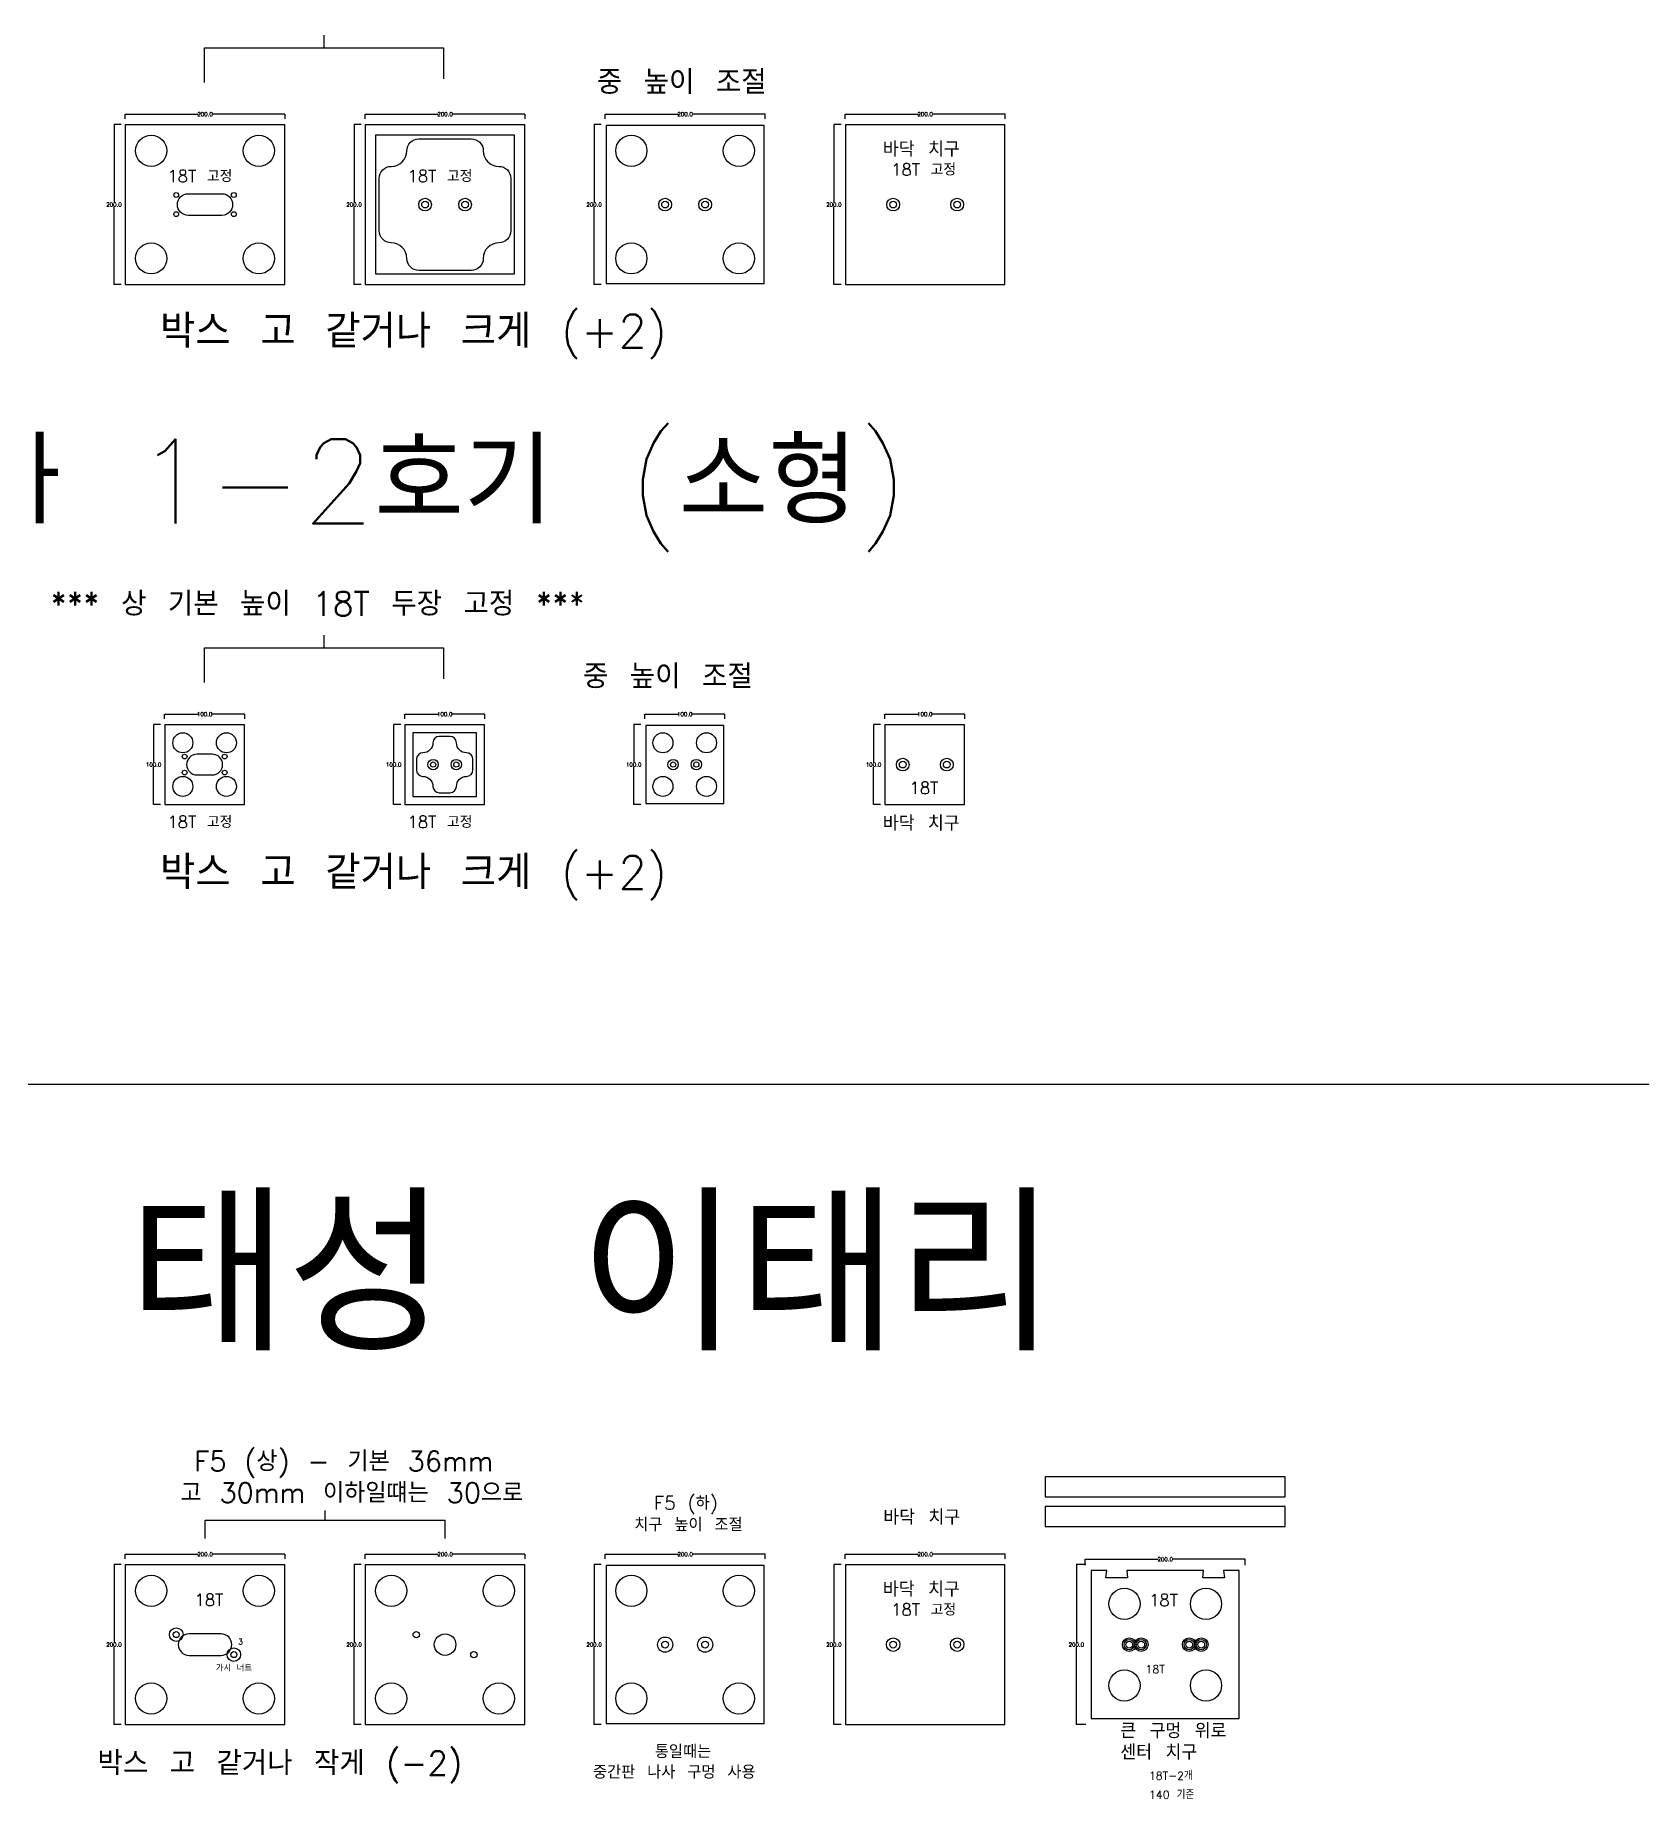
# Model space of a CAD drawing. Header units: millimetres. Extents: x -25 to 19775, y 172 to 9172.
# Drawn here: x 1013 to 3021, y 4679 to 6883 of the extents above; entities that cross this region are included whole.
import ezdxf

# ---------------------------------------------------------------- set-up
doc = ezdxf.new("R2010")
doc.units = ezdxf.units.MM
for name, color, linetype in [('TEXT', 7, 'Continuous'), ('볼트 구멍', 7, 'Continuous'), ('치구', 7, 'Continuous'), ('치수', 7, 'Continuous')]:
    doc.layers.add(name, color=color, linetype=linetype)
doc.styles.get("Standard").update_dxf_attribs({"font": 'txt.shx', "bigfont": 'whgtxt.shx'})
doc.dimstyles.get("Standard").update_dxf_attribs({"dimtxt": 7, "dimasz": 0.18, "dimexe": 0.18, "dimexo": 0.0625, "dimgap": 0.09, "dimtad": 0, "dimtih": 1, "dimtoh": 1, "dimdec": 1, "dimzin": 0, "dimdsep": 46, "dimtxsty": 'Standard', "dimcen": 0.09, "dimadec": 0, "dimazin": 0, "dimtfac": 1, "dimtdec": 1, "dimtofl": 0, "dimtmove": 0, "dimatfit": 3, "dimfxl": 0, "dimtolj": 1, "dimtzin": 0, "dimarcsym": 0})

# ---------------------------------------------------------------- blocks, each defined once
blk = doc.blocks.new('*D59')
at = {"layer": 'Defpoints', "color": 0}
for p in [(1325.5, 4984.8), (1125.5, 4978.9), (1325.5, 4978.9)]:
    blk.add_point(p, dxfattribs=at)
at = {"layer": '치수', "color": 0, "lineweight": -2}
for p, q in [((1125.5, 4979), (1125.5, 4985)), ((1125.6, 4984.8), (1216.6, 4984.8)), ((1325.3, 4984.8), (1234.3, 4984.8)), ((1325.5, 4979), (1325.5, 4985))]:
    blk.add_line(p, q, dxfattribs=at)
at = {"layer": '치수', "color": 0}
for points in [[(1125.6, 4984.8), (1125.6, 4984.8), (1125.5, 4984.8)], [(1325.3, 4984.8), (1325.3, 4984.8), (1325.5, 4984.8)]]:
    blk.add_solid(points, dxfattribs=at)
at = {"layer": '치수', "color": 0, "insert": (1225.5, 4984.8), "char_height": 5, "attachment_point": 5}
blk.add_mtext('\\A1;200.0', dxfattribs=at)
blk = doc.blocks.new('*D62')
at = {"layer": 'Defpoints', "color": 0}
for p in [(1120.6, 4971.8), (1111.7, 4771.8), (1120.6, 4771.8)]:
    blk.add_point(p, dxfattribs=at)
at = {"layer": '치수', "color": 0, "lineweight": -2}
for p, q in [((1120.5, 4971.8), (1111.5, 4971.8)), ((1111.7, 4971.6), (1111.7, 4874.4)), ((1111.7, 4772), (1111.7, 4869.2)), ((1120.5, 4771.8), (1111.5, 4771.8))]:
    blk.add_line(p, q, dxfattribs=at)
at = {"layer": '치수', "color": 0}
for points in [[(1111.6, 4971.6), (1111.7, 4971.6), (1111.7, 4971.8)], [(1111.6, 4772), (1111.7, 4772), (1111.7, 4771.8)]]:
    blk.add_solid(points, dxfattribs=at)
at = {"layer": '치수', "color": 0, "insert": (1111.7, 4871.8), "char_height": 5, "attachment_point": 5}
blk.add_mtext('\\A1;200.0', dxfattribs=at)
blk = doc.blocks.new('*D69')
at = {"layer": 'Defpoints', "color": 0}
for p in [(2225.5, 4984.8), (2025.5, 4978.9), (2225.5, 4978.9)]:
    blk.add_point(p, dxfattribs=at)
at = {"layer": '치수', "color": 0, "lineweight": -2}
for p, q in [((2025.5, 4979), (2025.5, 4985)), ((2025.6, 4984.8), (2116.6, 4984.8)), ((2225.3, 4984.8), (2134.3, 4984.8)), ((2225.5, 4979), (2225.5, 4985))]:
    blk.add_line(p, q, dxfattribs=at)
at = {"layer": '치수', "color": 0}
for points in [[(2025.6, 4984.8), (2025.6, 4984.8), (2025.5, 4984.8)], [(2225.3, 4984.8), (2225.3, 4984.8), (2225.5, 4984.8)]]:
    blk.add_solid(points, dxfattribs=at)
at = {"layer": '치수', "color": 0, "insert": (2125.5, 4984.8), "char_height": 5, "attachment_point": 5}
blk.add_mtext('\\A1;200.0', dxfattribs=at)
blk = doc.blocks.new('*D70')
at = {"layer": 'Defpoints', "color": 0}
for p in [(1625.5, 4984.8), (1425.5, 4978.9), (1625.5, 4978.9)]:
    blk.add_point(p, dxfattribs=at)
at = {"layer": '치수', "color": 0, "lineweight": -2}
for p, q in [((1425.5, 4979), (1425.5, 4985)), ((1425.6, 4984.8), (1516.6, 4984.8)), ((1625.3, 4984.8), (1534.3, 4984.8)), ((1625.5, 4979), (1625.5, 4985))]:
    blk.add_line(p, q, dxfattribs=at)
at = {"layer": '치수', "color": 0}
for points in [[(1425.6, 4984.8), (1425.6, 4984.8), (1425.5, 4984.8)], [(1625.3, 4984.8), (1625.3, 4984.8), (1625.5, 4984.8)]]:
    blk.add_solid(points, dxfattribs=at)
at = {"layer": '치수', "color": 0, "insert": (1525.5, 4984.8), "char_height": 5, "attachment_point": 5}
blk.add_mtext('\\A1;200.0', dxfattribs=at)
blk = doc.blocks.new('*D71')
at = {"layer": 'Defpoints', "color": 0}
for p in [(1925.5, 4984.8), (1725.5, 4978.9), (1925.5, 4978.9)]:
    blk.add_point(p, dxfattribs=at)
at = {"layer": '치수', "color": 0, "lineweight": -2}
for p, q in [((1725.5, 4979), (1725.5, 4985)), ((1725.6, 4984.8), (1816.6, 4984.8)), ((1925.3, 4984.8), (1834.3, 4984.8)), ((1925.5, 4979), (1925.5, 4985))]:
    blk.add_line(p, q, dxfattribs=at)
at = {"layer": '치수', "color": 0}
for points in [[(1725.6, 4984.8), (1725.6, 4984.8), (1725.5, 4984.8)], [(1925.3, 4984.8), (1925.3, 4984.8), (1925.5, 4984.8)]]:
    blk.add_solid(points, dxfattribs=at)
at = {"layer": '치수', "color": 0, "insert": (1825.5, 4984.8), "char_height": 5, "attachment_point": 5}
blk.add_mtext('\\A1;200.0', dxfattribs=at)
blk = doc.blocks.new('*D72')
at = {"layer": 'Defpoints', "color": 0}
for p in [(1720.6, 4971.8), (1711.7, 4771.8), (1720.6, 4771.8)]:
    blk.add_point(p, dxfattribs=at)
at = {"layer": '치수', "color": 0, "lineweight": -2}
for p, q in [((1720.5, 4971.8), (1711.5, 4971.8)), ((1711.7, 4971.6), (1711.7, 4874.4)), ((1711.7, 4772), (1711.7, 4869.2)), ((1720.5, 4771.8), (1711.5, 4771.8))]:
    blk.add_line(p, q, dxfattribs=at)
at = {"layer": '치수', "color": 0}
for points in [[(1711.6, 4971.6), (1711.7, 4971.6), (1711.7, 4971.8)], [(1711.6, 4772), (1711.7, 4772), (1711.7, 4771.8)]]:
    blk.add_solid(points, dxfattribs=at)
at = {"layer": '치수', "color": 0, "insert": (1711.7, 4871.8), "char_height": 5, "attachment_point": 5}
blk.add_mtext('\\A1;200.0', dxfattribs=at)
blk = doc.blocks.new('*D73')
at = {"layer": 'Defpoints', "color": 0}
for p in [(1420.6, 4971.8), (1411.7, 4771.8), (1420.6, 4771.8)]:
    blk.add_point(p, dxfattribs=at)
at = {"layer": '치수', "color": 0, "lineweight": -2}
for p, q in [((1420.5, 4971.8), (1411.5, 4971.8)), ((1411.7, 4971.6), (1411.7, 4874.4)), ((1411.7, 4772), (1411.7, 4869.2)), ((1420.5, 4771.8), (1411.5, 4771.8))]:
    blk.add_line(p, q, dxfattribs=at)
at = {"layer": '치수', "color": 0}
for points in [[(1411.6, 4971.6), (1411.7, 4971.6), (1411.7, 4971.8)], [(1411.6, 4772), (1411.7, 4772), (1411.7, 4771.8)]]:
    blk.add_solid(points, dxfattribs=at)
at = {"layer": '치수', "color": 0, "insert": (1411.7, 4871.8), "char_height": 5, "attachment_point": 5}
blk.add_mtext('\\A1;200.0', dxfattribs=at)
blk = doc.blocks.new('*D74')
at = {"layer": 'Defpoints', "color": 0}
for p in [(2020.3, 4971.8), (2011.4, 4771.8), (2020.3, 4771.8)]:
    blk.add_point(p, dxfattribs=at)
at = {"layer": '치수', "color": 0, "lineweight": -2}
for p, q in [((2020.3, 4971.8), (2011.2, 4971.8)), ((2011.4, 4971.6), (2011.4, 4874.4)), ((2011.4, 4772), (2011.4, 4869.2)), ((2020.3, 4771.8), (2011.2, 4771.8))]:
    blk.add_line(p, q, dxfattribs=at)
at = {"layer": '치수', "color": 0}
for points in [[(2011.4, 4971.6), (2011.4, 4971.6), (2011.4, 4971.8)], [(2011.4, 4772), (2011.4, 4772), (2011.4, 4771.8)]]:
    blk.add_solid(points, dxfattribs=at)
at = {"layer": '치수', "color": 0, "insert": (2011.4, 4871.8), "char_height": 5, "attachment_point": 5}
blk.add_mtext('\\A1;200.0', dxfattribs=at)
blk = doc.blocks.new('*D75')
at = {"layer": 'Defpoints', "color": 0}
for p in [(2325.5, 4971.1), (2525.5, 4978.5), (2525.5, 4971.1)]:
    blk.add_point(p, dxfattribs=at)
at = {"layer": '치수', "color": 0, "lineweight": -2}
for p, q in [((2325.5, 4971.2), (2325.5, 4978.7)), ((2325.6, 4978.5), (2416.6, 4978.5)), ((2525.3, 4978.5), (2434.3, 4978.5)), ((2525.5, 4971.2), (2525.5, 4978.7))]:
    blk.add_line(p, q, dxfattribs=at)
at = {"layer": '치수', "color": 0}
for points in [[(2325.6, 4978.6), (2325.6, 4978.5), (2325.5, 4978.5)], [(2525.3, 4978.6), (2525.3, 4978.5), (2525.5, 4978.5)]]:
    blk.add_solid(points, dxfattribs=at)
at = {"layer": '치수', "color": 0, "insert": (2425.5, 4978.5), "char_height": 5, "attachment_point": 5}
blk.add_mtext('\\A1;200.0', dxfattribs=at)
blk = doc.blocks.new('*D76')
at = {"layer": 'Defpoints', "color": 0}
for p in [(2326.5, 4971.8), (2314.4, 4771.8), (2326.5, 4771.8)]:
    blk.add_point(p, dxfattribs=at)
at = {"layer": '치수', "color": 0, "lineweight": -2}
for p, q in [((2326.4, 4971.8), (2314.3, 4971.8)), ((2314.4, 4971.6), (2314.4, 4874.4)), ((2314.4, 4772), (2314.4, 4869.2)), ((2326.4, 4771.8), (2314.3, 4771.8))]:
    blk.add_line(p, q, dxfattribs=at)
at = {"layer": '치수', "color": 0}
for points in [[(2314.4, 4971.6), (2314.5, 4971.6), (2314.4, 4971.8)], [(2314.4, 4772), (2314.5, 4772), (2314.4, 4771.8)]]:
    blk.add_solid(points, dxfattribs=at)
at = {"layer": '치수', "color": 0, "insert": (2314.4, 4871.8), "char_height": 5, "attachment_point": 5}
blk.add_mtext('\\A1;200.0', dxfattribs=at)
blk = doc.blocks.new('*D80')
at = {"layer": 'Defpoints', "color": 0}
for p in [(1170.1, 6021.8), (1161.2, 5921.8), (1170.1, 5921.8)]:
    blk.add_point(p, dxfattribs=at)
at = {"layer": '치수', "color": 0, "lineweight": -2}
for p, q in [((1170, 6021.8), (1161, 6021.8)), ((1161.2, 6021.6), (1161.2, 5974.4)), ((1161.2, 5922), (1161.2, 5969.2)), ((1170, 5921.8), (1161, 5921.8))]:
    blk.add_line(p, q, dxfattribs=at)
at = {"layer": '치수', "color": 0}
for points in [[(1161.1, 6021.6), (1161.2, 6021.6), (1161.2, 6021.8)], [(1161.1, 5922), (1161.2, 5922), (1161.2, 5921.8)]]:
    blk.add_solid(points, dxfattribs=at)
at = {"layer": '치수', "color": 0, "insert": (1161.2, 5971.8), "char_height": 5, "attachment_point": 5}
blk.add_mtext('\\A1;100.0', dxfattribs=at)
blk = doc.blocks.new('*D83')
at = {"layer": 'Defpoints', "color": 0}
for p in [(1170.1, 6021.8), (1161.2, 5921.8), (1170.1, 5921.8)]:
    blk.add_point(p, dxfattribs=at)
at = {"layer": '치수', "color": 0, "lineweight": -2}
for p, q in [((1170, 6021.8), (1161, 6021.8)), ((1161.2, 6021.6), (1161.2, 5974.4)), ((1161.2, 5922), (1161.2, 5969.2)), ((1170, 5921.8), (1161, 5921.8))]:
    blk.add_line(p, q, dxfattribs=at)
at = {"layer": '치수', "color": 0}
for points in [[(1161.1, 6021.6), (1161.2, 6021.6), (1161.2, 6021.8)], [(1161.1, 5922), (1161.2, 5922), (1161.2, 5921.8)]]:
    blk.add_solid(points, dxfattribs=at)
at = {"layer": '치수', "color": 0, "insert": (1161.2, 5971.8), "char_height": 5, "attachment_point": 5}
blk.add_mtext('\\A1;100.0', dxfattribs=at)
blk = doc.blocks.new('*D84')
at = {"layer": 'Defpoints', "color": 0}
for p in [(1175, 6028.9), (1275, 6034.8), (1275, 6028.9)]:
    blk.add_point(p, dxfattribs=at)
at = {"layer": '치수', "color": 0, "lineweight": -2}
for p, q in [((1175, 6029), (1175, 6035)), ((1175.1, 6034.8), (1217, 6034.8)), ((1274.8, 6034.8), (1233, 6034.8)), ((1275, 6029), (1275, 6035))]:
    blk.add_line(p, q, dxfattribs=at)
at = {"layer": '치수', "color": 0}
for points in [[(1175.1, 6034.8), (1175.1, 6034.8), (1175, 6034.8)], [(1274.8, 6034.8), (1274.8, 6034.8), (1275, 6034.8)]]:
    blk.add_solid(points, dxfattribs=at)
at = {"layer": '치수', "color": 0, "insert": (1225, 6034.8), "char_height": 5, "attachment_point": 5}
blk.add_mtext('\\A1;100.0', dxfattribs=at)
blk = doc.blocks.new('*D85')
at = {"layer": 'Defpoints', "color": 0}
for p in [(1175, 6028.9), (1275, 6034.8), (1275, 6028.9)]:
    blk.add_point(p, dxfattribs=at)
at = {"layer": '치수', "color": 0, "lineweight": -2}
for p, q in [((1175, 6029), (1175, 6035)), ((1175.1, 6034.8), (1217, 6034.8)), ((1274.8, 6034.8), (1233, 6034.8)), ((1275, 6029), (1275, 6035))]:
    blk.add_line(p, q, dxfattribs=at)
at = {"layer": '치수', "color": 0}
for points in [[(1175.1, 6034.8), (1175.1, 6034.8), (1175, 6034.8)], [(1274.8, 6034.8), (1274.8, 6034.8), (1275, 6034.8)]]:
    blk.add_solid(points, dxfattribs=at)
at = {"layer": '치수', "color": 0, "insert": (1225, 6034.8), "char_height": 5, "attachment_point": 5}
blk.add_mtext('\\A1;100.0', dxfattribs=at)
blk = doc.blocks.new('*D93')
at = {"layer": 'Defpoints', "color": 0}
for p in [(1125.5, 6778.9), (1325.5, 6784.8), (1325.5, 6778.9)]:
    blk.add_point(p, dxfattribs=at)
at = {"layer": '치수', "color": 0, "lineweight": -2}
for p, q in [((1125.5, 6779), (1125.5, 6785)), ((1125.6, 6784.8), (1216.6, 6784.8)), ((1325.3, 6784.8), (1234.3, 6784.8)), ((1325.5, 6779), (1325.5, 6785))]:
    blk.add_line(p, q, dxfattribs=at)
at = {"layer": '치수', "color": 0}
for points in [[(1125.6, 6784.8), (1125.6, 6784.8), (1125.5, 6784.8)], [(1325.3, 6784.8), (1325.3, 6784.8), (1325.5, 6784.8)]]:
    blk.add_solid(points, dxfattribs=at)
at = {"layer": '치수', "color": 0, "insert": (1225.5, 6784.8), "char_height": 5, "attachment_point": 5}
blk.add_mtext('\\A1;200.0', dxfattribs=at)
blk = doc.blocks.new('*D95')
at = {"layer": 'Defpoints', "color": 0}
for p in [(1120.6, 6771.8), (1111.7, 6571.8), (1120.6, 6571.8)]:
    blk.add_point(p, dxfattribs=at)
at = {"layer": '치수', "color": 0, "lineweight": -2}
for p, q in [((1120.5, 6771.8), (1111.5, 6771.8)), ((1111.7, 6771.6), (1111.7, 6674.4)), ((1111.7, 6572), (1111.7, 6669.2)), ((1120.5, 6571.8), (1111.5, 6571.8))]:
    blk.add_line(p, q, dxfattribs=at)
at = {"layer": '치수', "color": 0}
for points in [[(1111.6, 6771.6), (1111.7, 6771.6), (1111.7, 6771.8)], [(1111.6, 6572), (1111.7, 6572), (1111.7, 6571.8)]]:
    blk.add_solid(points, dxfattribs=at)
at = {"layer": '치수', "color": 0, "insert": (1111.7, 6671.8), "char_height": 5, "attachment_point": 5}
blk.add_mtext('\\A1;200.0', dxfattribs=at)
blk = doc.blocks.new('*D103')
at = {"layer": 'Defpoints', "color": 0}
for p in [(2075, 6028.9), (2175, 6034.8), (2175, 6028.9)]:
    blk.add_point(p, dxfattribs=at)
at = {"layer": '치수', "color": 0, "lineweight": -2}
for p, q in [((2075, 6029), (2075, 6035)), ((2075.1, 6034.8), (2117, 6034.8)), ((2174.8, 6034.8), (2133, 6034.8)), ((2175, 6029), (2175, 6035))]:
    blk.add_line(p, q, dxfattribs=at)
at = {"layer": '치수', "color": 0}
for points in [[(2075.1, 6034.8), (2075.1, 6034.8), (2075, 6034.8)], [(2174.8, 6034.8), (2174.8, 6034.8), (2175, 6034.8)]]:
    blk.add_solid(points, dxfattribs=at)
at = {"layer": '치수', "color": 0, "insert": (2125, 6034.8), "char_height": 5, "attachment_point": 5}
blk.add_mtext('\\A1;100.0', dxfattribs=at)
blk = doc.blocks.new('*D104')
at = {"layer": 'Defpoints', "color": 0}
for p in [(2069.8, 6021.8), (2060.9, 5921.8), (2069.8, 5921.8)]:
    blk.add_point(p, dxfattribs=at)
at = {"layer": '치수', "color": 0, "lineweight": -2}
for p, q in [((2069.8, 6021.8), (2060.7, 6021.8)), ((2060.9, 6021.6), (2060.9, 5974.4)), ((2060.9, 5922), (2060.9, 5969.2)), ((2069.8, 5921.8), (2060.7, 5921.8))]:
    blk.add_line(p, q, dxfattribs=at)
at = {"layer": '치수', "color": 0}
for points in [[(2060.9, 6021.6), (2060.9, 6021.6), (2060.9, 6021.8)], [(2060.9, 5922), (2060.9, 5922), (2060.9, 5921.8)]]:
    blk.add_solid(points, dxfattribs=at)
at = {"layer": '치수', "color": 0, "insert": (2060.9, 5971.8), "char_height": 5, "attachment_point": 5}
blk.add_mtext('\\A1;100.0', dxfattribs=at)
blk = doc.blocks.new('*D105')
at = {"layer": 'Defpoints', "color": 0}
for p in [(1775, 6028.9), (1875, 6034.8), (1875, 6028.9)]:
    blk.add_point(p, dxfattribs=at)
at = {"layer": '치수', "color": 0, "lineweight": -2}
for p, q in [((1775, 6029), (1775, 6035)), ((1775.1, 6034.8), (1817, 6034.8)), ((1874.8, 6034.8), (1833, 6034.8)), ((1875, 6029), (1875, 6035))]:
    blk.add_line(p, q, dxfattribs=at)
at = {"layer": '치수', "color": 0}
for points in [[(1775.1, 6034.8), (1775.1, 6034.8), (1775, 6034.8)], [(1874.8, 6034.8), (1874.8, 6034.8), (1875, 6034.8)]]:
    blk.add_solid(points, dxfattribs=at)
at = {"layer": '치수', "color": 0, "insert": (1825, 6034.8), "char_height": 5, "attachment_point": 5}
blk.add_mtext('\\A1;100.0', dxfattribs=at)
blk = doc.blocks.new('*D106')
at = {"layer": 'Defpoints', "color": 0}
for p in [(1475, 6028.9), (1575, 6034.8), (1575, 6028.9)]:
    blk.add_point(p, dxfattribs=at)
at = {"layer": '치수', "color": 0, "lineweight": -2}
for p, q in [((1475, 6029), (1475, 6035)), ((1475.1, 6034.8), (1517, 6034.8)), ((1574.8, 6034.8), (1533, 6034.8)), ((1575, 6029), (1575, 6035))]:
    blk.add_line(p, q, dxfattribs=at)
at = {"layer": '치수', "color": 0}
for points in [[(1475.1, 6034.8), (1475.1, 6034.8), (1475, 6034.8)], [(1574.8, 6034.8), (1574.8, 6034.8), (1575, 6034.8)]]:
    blk.add_solid(points, dxfattribs=at)
at = {"layer": '치수', "color": 0, "insert": (1525, 6034.8), "char_height": 5, "attachment_point": 5}
blk.add_mtext('\\A1;100.0', dxfattribs=at)
blk = doc.blocks.new('*D107')
at = {"layer": 'Defpoints', "color": 0}
for p in [(1470.1, 6021.8), (1461.2, 5921.8), (1470.1, 5921.8)]:
    blk.add_point(p, dxfattribs=at)
at = {"layer": '치수', "color": 0, "lineweight": -2}
for p, q in [((1470, 6021.8), (1461, 6021.8)), ((1461.2, 6021.6), (1461.2, 5974.4)), ((1461.2, 5922), (1461.2, 5969.2)), ((1470, 5921.8), (1461, 5921.8))]:
    blk.add_line(p, q, dxfattribs=at)
at = {"layer": '치수', "color": 0}
for points in [[(1461.1, 6021.6), (1461.2, 6021.6), (1461.2, 6021.8)], [(1461.1, 5922), (1461.2, 5922), (1461.2, 5921.8)]]:
    blk.add_solid(points, dxfattribs=at)
at = {"layer": '치수', "color": 0, "insert": (1461.2, 5971.8), "char_height": 5, "attachment_point": 5}
blk.add_mtext('\\A1;100.0', dxfattribs=at)
blk = doc.blocks.new('*D108')
at = {"layer": 'Defpoints', "color": 0}
for p in [(1470.1, 6021.8), (1461.2, 5921.8), (1470.1, 5921.8)]:
    blk.add_point(p, dxfattribs=at)
at = {"layer": '치수', "color": 0, "lineweight": -2}
for p, q in [((1470, 6021.8), (1461, 6021.8)), ((1461.2, 6021.6), (1461.2, 5974.4)), ((1461.2, 5922), (1461.2, 5969.2)), ((1470, 5921.8), (1461, 5921.8))]:
    blk.add_line(p, q, dxfattribs=at)
at = {"layer": '치수', "color": 0}
for points in [[(1461.1, 6021.6), (1461.2, 6021.6), (1461.2, 6021.8)], [(1461.1, 5922), (1461.2, 5922), (1461.2, 5921.8)]]:
    blk.add_solid(points, dxfattribs=at)
at = {"layer": '치수', "color": 0, "insert": (1461.2, 5971.8), "char_height": 5, "attachment_point": 5}
blk.add_mtext('\\A1;100.0', dxfattribs=at)
blk = doc.blocks.new('*D109')
at = {"layer": 'Defpoints', "color": 0}
for p in [(1475, 6028.9), (1575, 6034.8), (1575, 6028.9)]:
    blk.add_point(p, dxfattribs=at)
at = {"layer": '치수', "color": 0, "lineweight": -2}
for p, q in [((1475, 6029), (1475, 6035)), ((1475.1, 6034.8), (1517, 6034.8)), ((1574.8, 6034.8), (1533, 6034.8)), ((1575, 6029), (1575, 6035))]:
    blk.add_line(p, q, dxfattribs=at)
at = {"layer": '치수', "color": 0}
for points in [[(1475.1, 6034.8), (1475.1, 6034.8), (1475, 6034.8)], [(1574.8, 6034.8), (1574.8, 6034.8), (1575, 6034.8)]]:
    blk.add_solid(points, dxfattribs=at)
at = {"layer": '치수', "color": 0, "insert": (1525, 6034.8), "char_height": 5, "attachment_point": 5}
blk.add_mtext('\\A1;100.0', dxfattribs=at)
blk = doc.blocks.new('*D110')
at = {"layer": 'Defpoints', "color": 0}
for p in [(1770.1, 6021.8), (1761.2, 5921.8), (1770.1, 5921.8)]:
    blk.add_point(p, dxfattribs=at)
at = {"layer": '치수', "color": 0, "lineweight": -2}
for p, q in [((1770, 6021.8), (1761, 6021.8)), ((1761.2, 6021.6), (1761.2, 5974.4)), ((1761.2, 5922), (1761.2, 5969.2)), ((1770, 5921.8), (1761, 5921.8))]:
    blk.add_line(p, q, dxfattribs=at)
at = {"layer": '치수', "color": 0}
for points in [[(1761.1, 6021.6), (1761.2, 6021.6), (1761.2, 6021.8)], [(1761.1, 5922), (1761.2, 5922), (1761.2, 5921.8)]]:
    blk.add_solid(points, dxfattribs=at)
at = {"layer": '치수', "color": 0, "insert": (1761.2, 5971.8), "char_height": 5, "attachment_point": 5}
blk.add_mtext('\\A1;100.0', dxfattribs=at)
blk = doc.blocks.new('*D111')
at = {"layer": 'Defpoints', "color": 0}
for p in [(2025.5, 6778.9), (2225.5, 6784.8), (2225.5, 6778.9)]:
    blk.add_point(p, dxfattribs=at)
at = {"layer": '치수', "color": 0, "lineweight": -2}
for p, q in [((2025.5, 6779), (2025.5, 6785)), ((2025.6, 6784.8), (2116.6, 6784.8)), ((2225.3, 6784.8), (2134.3, 6784.8)), ((2225.5, 6779), (2225.5, 6785))]:
    blk.add_line(p, q, dxfattribs=at)
at = {"layer": '치수', "color": 0}
for points in [[(2025.6, 6784.8), (2025.6, 6784.8), (2025.5, 6784.8)], [(2225.3, 6784.8), (2225.3, 6784.8), (2225.5, 6784.8)]]:
    blk.add_solid(points, dxfattribs=at)
at = {"layer": '치수', "color": 0, "insert": (2125.5, 6784.8), "char_height": 5, "attachment_point": 5}
blk.add_mtext('\\A1;200.0', dxfattribs=at)
blk = doc.blocks.new('*D112')
at = {"layer": 'Defpoints', "color": 0}
for p in [(2020.3, 6771.8), (2011.4, 6571.8), (2020.3, 6571.8)]:
    blk.add_point(p, dxfattribs=at)
at = {"layer": '치수', "color": 0, "lineweight": -2}
for p, q in [((2020.3, 6771.8), (2011.2, 6771.8)), ((2011.4, 6771.6), (2011.4, 6674.4)), ((2011.4, 6572), (2011.4, 6669.2)), ((2020.3, 6571.8), (2011.2, 6571.8))]:
    blk.add_line(p, q, dxfattribs=at)
at = {"layer": '치수', "color": 0}
for points in [[(2011.4, 6771.6), (2011.4, 6771.6), (2011.4, 6771.8)], [(2011.4, 6572), (2011.4, 6572), (2011.4, 6571.8)]]:
    blk.add_solid(points, dxfattribs=at)
at = {"layer": '치수', "color": 0, "insert": (2011.4, 6671.8), "char_height": 5, "attachment_point": 5}
blk.add_mtext('\\A1;200.0', dxfattribs=at)
blk = doc.blocks.new('*D113')
at = {"layer": 'Defpoints', "color": 0}
for p in [(1425.5, 6778.9), (1625.5, 6784.8), (1625.5, 6778.9)]:
    blk.add_point(p, dxfattribs=at)
at = {"layer": '치수', "color": 0, "lineweight": -2}
for p, q in [((1425.5, 6779), (1425.5, 6785)), ((1425.6, 6784.8), (1516.6, 6784.8)), ((1625.3, 6784.8), (1534.3, 6784.8)), ((1625.5, 6779), (1625.5, 6785))]:
    blk.add_line(p, q, dxfattribs=at)
at = {"layer": '치수', "color": 0}
for points in [[(1425.6, 6784.8), (1425.6, 6784.8), (1425.5, 6784.8)], [(1625.3, 6784.8), (1625.3, 6784.8), (1625.5, 6784.8)]]:
    blk.add_solid(points, dxfattribs=at)
at = {"layer": '치수', "color": 0, "insert": (1525.5, 6784.8), "char_height": 5, "attachment_point": 5}
blk.add_mtext('\\A1;200.0', dxfattribs=at)
blk = doc.blocks.new('*D114')
at = {"layer": 'Defpoints', "color": 0}
for p in [(1720.6, 6771.8), (1711.7, 6571.8), (1720.6, 6571.8)]:
    blk.add_point(p, dxfattribs=at)
at = {"layer": '치수', "color": 0, "lineweight": -2}
for p, q in [((1720.5, 6771.8), (1711.5, 6771.8)), ((1711.7, 6771.6), (1711.7, 6674.4)), ((1711.7, 6572), (1711.7, 6669.2)), ((1720.5, 6571.8), (1711.5, 6571.8))]:
    blk.add_line(p, q, dxfattribs=at)
at = {"layer": '치수', "color": 0}
for points in [[(1711.6, 6771.6), (1711.7, 6771.6), (1711.7, 6771.8)], [(1711.6, 6572), (1711.7, 6572), (1711.7, 6571.8)]]:
    blk.add_solid(points, dxfattribs=at)
at = {"layer": '치수', "color": 0, "insert": (1711.7, 6671.8), "char_height": 5, "attachment_point": 5}
blk.add_mtext('\\A1;200.0', dxfattribs=at)
blk = doc.blocks.new('*D115')
at = {"layer": 'Defpoints', "color": 0}
for p in [(1420.6, 6771.8), (1411.7, 6571.8), (1420.6, 6571.8)]:
    blk.add_point(p, dxfattribs=at)
at = {"layer": '치수', "color": 0, "lineweight": -2}
for p, q in [((1420.5, 6771.8), (1411.5, 6771.8)), ((1411.7, 6771.6), (1411.7, 6674.4)), ((1411.7, 6572), (1411.7, 6669.2)), ((1420.5, 6571.8), (1411.5, 6571.8))]:
    blk.add_line(p, q, dxfattribs=at)
at = {"layer": '치수', "color": 0}
for points in [[(1411.6, 6771.6), (1411.7, 6771.6), (1411.7, 6771.8)], [(1411.6, 6572), (1411.7, 6572), (1411.7, 6571.8)]]:
    blk.add_solid(points, dxfattribs=at)
at = {"layer": '치수', "color": 0, "insert": (1411.7, 6671.8), "char_height": 5, "attachment_point": 5}
blk.add_mtext('\\A1;200.0', dxfattribs=at)
blk = doc.blocks.new('*D116')
at = {"layer": 'Defpoints', "color": 0}
for p in [(1725.5, 6778.9), (1925.5, 6784.8), (1925.5, 6778.9)]:
    blk.add_point(p, dxfattribs=at)
at = {"layer": '치수', "color": 0, "lineweight": -2}
for p, q in [((1725.5, 6779), (1725.5, 6785)), ((1725.6, 6784.8), (1816.6, 6784.8)), ((1925.3, 6784.8), (1834.3, 6784.8)), ((1925.5, 6779), (1925.5, 6785))]:
    blk.add_line(p, q, dxfattribs=at)
at = {"layer": '치수', "color": 0}
for points in [[(1725.6, 6784.8), (1725.6, 6784.8), (1725.5, 6784.8)], [(1925.3, 6784.8), (1925.3, 6784.8), (1925.5, 6784.8)]]:
    blk.add_solid(points, dxfattribs=at)
at = {"layer": '치수', "color": 0, "insert": (1825.5, 6784.8), "char_height": 5, "attachment_point": 5}
blk.add_mtext('\\A1;200.0', dxfattribs=at)

msp = doc.modelspace()

# ---------------------------------------------------------------- linework, layer by layer
at = {"layer": 'TEXT', "color": 1}
for p, q in [((1374.182, 6867.588), (1374.182, 6883.454)), ((1224.796, 6867.588), (1523.567, 6867.588)), ((1224.796, 6824.466), (1224.796, 6867.588)), ((1523.567, 6867.588), (1523.567, 6828.941)), ((1374.182, 6117.588), (1374.182, 6133.454)), ((1224.796, 6117.588), (1523.567, 6117.588)), ((1224.796, 6074.466), (1224.796, 6117.588)), ((1523.567, 6117.588), (1523.567, 6078.941)), ((1225.462, 5027.356), (1525.462, 5027.356)), ((1225.462, 5004.486), (1225.462, 5027.356)), ((1375.462, 5027.356), (1375.462, 5039.388)), ((1525.462, 5004.486), (1525.462, 5027.356))]:
    msp.add_line(p, q, dxfattribs=at)
at = {"layer": 'TEXT', "color": 6}
msp.add_line((19775.462, 5571.825), (-24.538, 5571.825), dxfattribs=at)
at = {"layer": '볼트 구멍', "color": 3}
for points in [[(1204.462, 6685.325), (1246.462, 6685.325, -1), (1246.462, 6658.325), (1204.462, 6658.325, -1)], [(1215.462, 5958.825), (1234.462, 5958.825, 1), (1234.462, 5984.825), (1215.462, 5984.825, 1)], [(1205.462, 4858.325), (1245.462, 4858.325, 1), (1245.462, 4885.325), (1205.462, 4885.325, 1)]]:
    msp.add_lwpolyline(points, format="xyb", close=True, dxfattribs=at)
for centre, radius in [((1189.462, 6683.825), 3), ((1261.462, 6683.825), 3), ((1189.462, 6659.825), 3), ((1261.462, 6659.825), 3), ((1500.462, 6671.825), 4.25), ((1550.462, 6671.825), 4.25), ((1800.462, 6671.825), 4.25), ((1850.462, 6671.825), 4.25), ((2085.462, 6671.825), 4.25), ((2165.462, 6671.825), 4.25), ((1199.962, 5981.825), 3), ((1249.962, 5981.825), 3), ((1510.462, 5971.825), 3.25), ((1539.462, 5971.825), 3.25), ((1810.462, 5971.825), 3.25), ((1839.462, 5971.825), 3.25), ((2097.462, 5971.825), 4.25), ((2152.462, 5971.825), 4.25), ((1199.962, 5961.825), 3), ((1249.962, 5961.825), 3), ((1189.462, 4884.325), 3.75), ((1489.462, 4884.325), 4), ((1525.462, 4871.825), 13.5), ((1800.462, 4871.825), 4.25), ((1850.462, 4871.825), 4.25), ((2085.462, 4871.825), 4.25), ((2165.462, 4871.825), 4.25), ((2380.462, 4871.825), 8.5), ((2380.462, 4871.825), 4.25), ((2470.462, 4871.825), 8.5), ((2470.462, 4871.825), 4.25), ((1261.462, 4859.325), 3.75), ((1561.462, 4859.325), 4)]:
    msp.add_circle(centre, radius, dxfattribs=at)
at = {"layer": '볼트 구멍', "color": 6}
for centre, radius in [((1500.462, 6671.825), 8), ((1550.462, 6671.825), 8), ((1800.462, 6671.825), 8), ((1850.462, 6671.825), 8), ((2085.462, 6671.825), 8), ((2165.462, 6671.825), 8), ((1510.462, 5971.825), 6.5), ((1539.462, 5971.825), 6.5), ((1810.462, 5971.825), 6.5), ((1839.462, 5971.825), 6.5), ((2097.462, 5971.825), 8), ((2152.462, 5971.825), 8), ((1800.462, 4871.825), 9.5), ((1850.462, 4871.825), 9.5), ((2085.462, 4871.825), 8.5), ((2165.462, 4871.825), 8.5), ((2380.462, 4871.825), 6.5), ((2395.462, 4871.825), 6.5), ((2455.462, 4871.825), 6.5), ((2470.462, 4871.825), 6.5)]:
    msp.add_circle(centre, radius, dxfattribs=at)
at = {"layer": '볼트 구멍', "color": 1}
for centre, radius in [((1189.462, 4884.325), 8.5), ((2395.462, 4871.825), 8.5), ((2395.462, 4871.825), 4.25), ((2455.462, 4871.825), 8.5), ((2455.462, 4871.825), 4.25), ((1261.462, 4859.325), 8.5)]:
    msp.add_circle(centre, radius, dxfattribs=at)
at = {"layer": '치구'}
for points in [[(1125.712, 6771.575), (1125.712, 6572.075), (1325.212, 6572.075), (1325.212, 6771.575)], [(1425.712, 6771.575), (1425.712, 6572.075), (1625.212, 6572.075), (1625.212, 6771.575)], [(1726.712, 6770.575), (1726.712, 6573.075), (1924.212, 6573.075), (1924.212, 6770.575)], [(2025.712, 6771.575), (2025.712, 6572.075), (2225.212, 6572.075), (2225.212, 6771.575)], [(1438.712, 6758.575), (1438.712, 6585.075), (1612.212, 6585.075), (1612.212, 6758.575)], [(1175.212, 6021.575), (1175.212, 5922.075), (1274.712, 5922.075), (1274.712, 6021.575)], [(1475.212, 6021.575), (1475.212, 5922.075), (1574.712, 5922.075), (1574.712, 6021.575)], [(1776.212, 6020.575), (1776.212, 5923.075), (1873.712, 5923.075), (1873.712, 6020.575)], [(2075.212, 6021.575), (2075.212, 5922.075), (2174.712, 5922.075), (2174.712, 6021.575)], [(1485.212, 6011.575), (1485.212, 5932.075), (1564.712, 5932.075), (1564.712, 6011.575)], [(2575.462, 5081.43), (2275.462, 5081.43), (2275.462, 5056.43), (2575.462, 5056.43)], [(2575.462, 5044.365), (2275.462, 5044.365), (2275.462, 5019.365), (2575.462, 5019.365)], [(1125.712, 4971.575), (1125.712, 4772.075), (1325.212, 4772.075), (1325.212, 4971.575)], [(1425.712, 4971.575), (1425.712, 4772.075), (1625.212, 4772.075), (1625.212, 4971.575)], [(1726.712, 4970.575), (1726.712, 4773.075), (1924.212, 4773.075), (1924.212, 4970.575)], [(2025.712, 4971.575), (2025.712, 4772.075), (2225.212, 4772.075), (2225.212, 4971.575)], [(2377.462, 4964.325), (2378.462, 4955.325), (2351.462, 4955.325), (2352.462, 4964.325), (2332.962, 4964.325), (2332.962, 4779.325), (2517.962, 4779.325), (2517.962, 4964.325), (2498.462, 4964.325), (2499.462, 4955.325), (2472.462, 4955.325), (2473.462, 4964.325)]]:
    msp.add_lwpolyline(points, close=True, dxfattribs=at)
msp.add_lwpolyline([(1492.712, 6754.075), (1558.212, 6754.075, -0.41421365), (1573.212, 6739.075, 0.41421347), (1592.712, 6719.575, -0.41421338), (1607.712, 6704.575), (1607.712, 6639.075, -0.41421338), (1592.712, 6624.075, 0.41421347), (1573.212, 6604.575, -0.41421365), (1558.212, 6589.575), (1492.712, 6589.575, -0.41421365), (1477.712, 6604.575, 0.41421347), (1458.212, 6624.075, -0.41421338), (1443.212, 6639.075), (1443.212, 6704.575, -0.41421338), (1458.212, 6719.575, 0.41421347), (1477.712, 6739.075, -0.41421365)], format="xyb", close=True, dxfattribs=at)
at = {"layer": '치구', "color": 0}
msp.add_lwpolyline([(1489.712, 5978.575), (1489.712, 5965.075, 0.41421356), (1497.712, 5957.075, -0.41421356), (1510.212, 5944.575, 0.41421356), (1518.212, 5936.575), (1531.712, 5936.575, 0.41421356), (1539.712, 5944.575, -0.41421356), (1552.212, 5957.075, 0.41421356), (1560.212, 5965.075), (1560.212, 5978.575, 0.41421356), (1552.212, 5986.575, -0.41421356), (1539.712, 5999.075, 0.41421356), (1531.712, 6007.075), (1518.212, 6007.075, 0.41421356), (1510.212, 5999.075, -0.41421356), (1497.712, 5986.575, 0.41421356)], format="xyb", close=True, dxfattribs=at)
at = {"layer": '치구'}
for centre in [(1158.212, 6739.075), (1292.712, 6739.075), (1758.212, 6739.075), (1892.712, 6739.075), (1158.212, 6604.575), (1292.712, 6604.575), (1758.212, 6604.575), (1892.712, 6604.575), (1158.212, 4939.075), (1292.712, 4939.075), (1458.212, 4939.075), (1592.712, 4939.075), (1758.212, 4939.075), (1892.712, 4939.075), (2374.462, 4922.825), (2476.462, 4922.825), (2374.462, 4820.825), (2476.462, 4820.825), (1158.212, 4804.575), (1292.712, 4804.575), (1458.212, 4804.575), (1592.712, 4804.575), (1758.212, 4804.575), (1892.712, 4804.575)]:
    msp.add_circle(centre, 19.5, dxfattribs=at)
at = {"layer": '치구', "color": 0}
for centre in [(1197.712, 5999.075), (1252.212, 5999.075), (1797.712, 5999.075), (1852.212, 5999.075), (1197.712, 5944.575), (1252.212, 5944.575), (1797.712, 5944.575), (1852.212, 5944.575)]:
    msp.add_circle(centre, 12.5, dxfattribs=at)

# ---------------------------------------------------------------- texts
at = {"layer": 'TEXT', "color": 1}
for s, height, p in [('중 높이 조절', 30, (1715.134, 6809.979)), ('18T 고정', 15, (1178.517, 6699.995)), ('18T 고정', 15, (1478.517, 6699.995)), ('박스 고 같거나 크게 (+2)', 41.66667, (1169.261, 6492.801)), ('*** 상 기본 높이 18T 두장 고정 ***', 30, (1032.105, 6157.928)), ('중 높이 조절', 30, (1697.816, 6067.167)), ('18T', 15, (2105.974, 5935.134)), ('18T 고정', 15, (1178.517, 5892.654)), ('18T 고정', 15, (1478.517, 5892.654)), ('박스 고 같거나 크게 (+2)', 41.66667, (1169.261, 5816.221)), ('18T', 15, (1212.368, 4920.247)), ('18T', 15, (2405.327, 4920.097)), ('3', 7, (1266.762, 4871.973)), ('가시 너트', 7.5, (1238.901, 4838.661)), ('18T', 10, (2400.886, 4836.11)), ('박스 고 같거나 작게 (-2)', 30, (1091.006, 4708.631)), ('18T-2개', 10, (2405.126, 4702.953)), ('140 기준', 10, (2405.126, 4679.201))]:
    msp.add_text(s, height=height, dxfattribs=at).set_placement(p)
at = {"layer": 'TEXT', "color": 6, "linetype": 'Continuous'}
for s, height, p in [('바닥 치구', 18.75, (2072.659, 6731.618)), ('바닥 치구', 18.75, (2072.659, 4931.618)), ('통일때는', 16.6667, (1787.547, 4729.923)), ('중간판 나사 구멍 사용', 16.66667, (1710.294, 4704.187))]:
    msp.add_text(s, height=height, dxfattribs=at).set_placement(p)
at = {"layer": 'TEXT', "color": 6}
for p in [(2083.006, 6708.113), (2083.006, 4908.113)]:
    msp.add_text('18T 고정', height=15, dxfattribs=at).set_placement(p)
at = {"layer": 'TEXT', "linetype": 'Continuous'}
for s, height, p in [('송운사 1-2호기 (소형)', 105.46875, (710.174, 6273.128)), ('바닥 치구', 18.75, (2072.487, 5889.086)), ('F5 (하) ', 16.6667, (1786.5, 5040.539)), ('치구 높이 조절', 16.6667, (1761.893, 5013.469)), ('바닥 치구', 18.75, (2073.137, 5021.59))]:
    msp.add_text(s, height=height, dxfattribs=at).set_placement(p)
at = {"layer": 'TEXT', "color": 3, "linetype": 'Continuous'}
msp.add_text('태성 이태리', height=187.5, dxfattribs=at).set_placement((1129.786, 5239.285))
at = {"layer": 'TEXT', "color": 1, "linetype": 'Continuous'}
for s, height, p in [('F5 (상) - 기본 36mm', 25, (1211.602, 5088.567)), ('큰 구멍 위로 ', 18.75, (2369.364, 4754.754)), ('센터 치구', 18.75, (2369.364, 4727.968))]:
    msp.add_text(s, height=height, dxfattribs=at).set_placement(p)
at = {"layer": 'TEXT', "color": 2, "linetype": 'Continuous'}
msp.add_text('고 30mm 이하일떄는 30으로', height=25, dxfattribs=at).set_placement((1194.748, 5049.205))

# ---------------------------------------------------------------- dimensions: what is measured, and where the dimension line sits
at = {"layer": '치수', "color": 4}
for base, p1, p2, picture, middle in [((1111.666, 6571.825), (1120.57, 6771.825), (1120.57, 6571.825), '*D95', (1111.666, 6671.825)), ((1411.666, 6571.825), (1420.57, 6771.825), (1420.57, 6571.825), '*D115', (1411.666, 6671.825)), ((1711.666, 6571.825), (1720.57, 6771.825), (1720.57, 6571.825), '*D114', (1711.666, 6671.825)), ((2011.416, 6571.825), (2020.32, 6771.825), (2020.32, 6571.825), '*D112', (2011.416, 6671.825)), ((1161.166, 5921.825), (1170.07, 6021.825), (1170.07, 5921.825), '*D80', (1161.166, 5971.825)), ((1161.166, 5921.825), (1170.07, 6021.825), (1170.07, 5921.825), '*D83', (1161.166, 5971.825)), ((1461.166, 5921.825), (1470.07, 6021.825), (1470.07, 5921.825), '*D107', (1461.166, 5971.825)), ((1461.166, 5921.825), (1470.07, 6021.825), (1470.07, 5921.825), '*D108', (1461.166, 5971.825)), ((1761.166, 5921.825), (1770.07, 6021.825), (1770.07, 5921.825), '*D110', (1761.166, 5971.825)), ((2060.916, 5921.825), (2069.82, 6021.825), (2069.82, 5921.825), '*D104', (2060.916, 5971.825)), ((1111.666, 4771.825), (1120.57, 4971.825), (1120.57, 4771.825), '*D62', (1111.666, 4871.825)), ((1411.666, 4771.825), (1420.57, 4971.825), (1420.57, 4771.825), '*D73', (1411.666, 4871.825)), ((1711.666, 4771.825), (1720.57, 4971.825), (1720.57, 4771.825), '*D72', (1711.666, 4871.825)), ((2011.416, 4771.825), (2020.32, 4971.825), (2020.32, 4771.825), '*D74', (2011.416, 4871.825)), ((2314.432, 4771.825), (2326.501, 4971.825), (2326.501, 4771.825), '*D76', (2314.432, 4871.825))]:
    dim = msp.add_linear_dim(base=base, p1=p1, p2=p2, angle=90, dimstyle='Standard', override={"dimtxt": 5}, dxfattribs=at)
    dim.commit()
    dim.dimension.update_dxf_attribs({"geometry": picture, "text_midpoint": middle})
for base, p1, p2, picture, middle in [((1325.462, 6784.815), (1125.462, 6778.932), (1325.462, 6778.932), '*D93', (1225.462, 6784.815)), ((1625.462, 6784.815), (1425.462, 6778.932), (1625.462, 6778.932), '*D113', (1525.462, 6784.815)), ((1925.462, 6784.815), (1725.462, 6778.932), (1925.462, 6778.932), '*D116', (1825.462, 6784.815)), ((2225.462, 6784.815), (2025.462, 6778.932), (2225.462, 6778.932), '*D111', (2125.462, 6784.815)), ((1274.962, 6034.815), (1174.962, 6028.932), (1274.962, 6028.932), '*D84', (1224.962, 6034.815)), ((1274.962, 6034.815), (1174.962, 6028.932), (1274.962, 6028.932), '*D85', (1224.962, 6034.815)), ((1574.962, 6034.815), (1474.962, 6028.932), (1574.962, 6028.932), '*D106', (1524.962, 6034.815)), ((1574.962, 6034.815), (1474.962, 6028.932), (1574.962, 6028.932), '*D109', (1524.962, 6034.815)), ((1874.962, 6034.815), (1774.962, 6028.932), (1874.962, 6028.932), '*D105', (1824.962, 6034.815)), ((2174.962, 6034.815), (2074.962, 6028.932), (2174.962, 6028.932), '*D103', (2124.962, 6034.815)), ((1325.462, 4984.815), (1125.462, 4978.932), (1325.462, 4978.932), '*D59', (1225.462, 4984.815)), ((1625.462, 4984.815), (1425.462, 4978.932), (1625.462, 4978.932), '*D70', (1525.462, 4984.815)), ((1925.462, 4984.815), (1725.462, 4978.932), (1925.462, 4978.932), '*D71', (1825.462, 4984.815)), ((2225.462, 4984.815), (2025.462, 4978.932), (2225.462, 4978.932), '*D69', (2125.462, 4984.815)), ((2525.462, 4978.547), (2325.462, 4971.15), (2525.462, 4971.15), '*D75', (2425.462, 4978.547))]:
    dim = msp.add_linear_dim(base=base, p1=p1, p2=p2, dimstyle='Standard', override={"dimtxt": 5}, dxfattribs=at)
    dim.commit()
    dim.dimension.update_dxf_attribs({"geometry": picture, "text_midpoint": middle})

doc.saveas('drawing.dxf')
